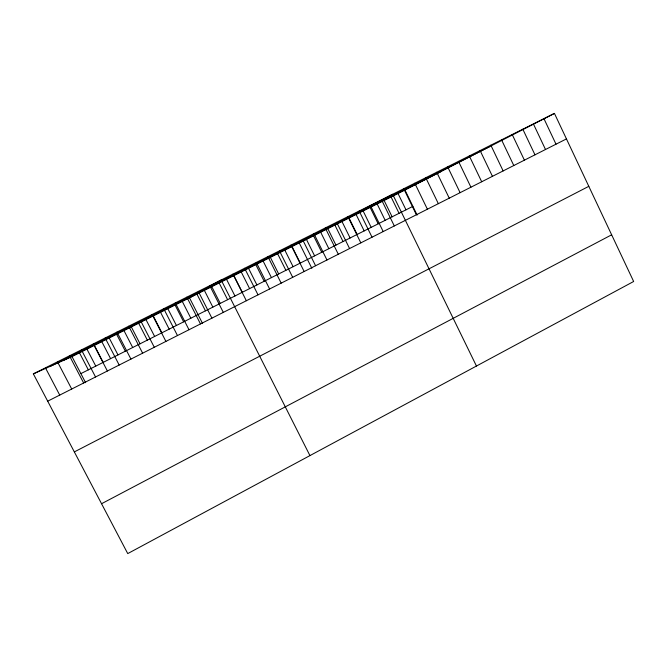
<?xml version="1.0" encoding="UTF-8"?>
<svg xmlns="http://www.w3.org/2000/svg" width="667" height="667" viewBox="0 0 667 667"><rect width="100%" height="100%" fill="white"/><g stroke="black" fill="none" stroke-linecap="round" stroke-linejoin="round"><path stroke-width="1" d="M101.551 503.727L611.647 234.809M74.337 451.909L588.803 186.335M33.35 373.879L72.003 356.595L404.961 190.045L554.435 113.407L633.65 281.491L127.747 553.593L33.35 373.879L554.435 113.407M47.691 401.175L566.458 138.911M80.882 373.612L412.898 206.353M50.434 366.241L489.611 146.648M62.94 360.647L440.92 171.611M45.439 367.834L59.722 395.089M72.003 356.595L85.609 382.691M69.476 355.819L83.642 382.991M57.479 361.814L71.703 389.028M94.389 345.398L103.202 362.373M93.322 343.897L107.379 370.994M86.943 349.116L95.773 366.108M81.424 349.85L95.539 376.98M79.49 352.851L88.336 369.86M109.221 337.977L117.984 354.919M105.169 337.977L119.176 365.032M101.818 341.679L110.597 358.638M131.332 326.922L140.028 343.813M128.739 326.196L142.63 353.177M123.979 330.599L132.7 347.507M116.975 332.074L130.932 359.088M116.608 334.284L125.354 351.209M153.277 315.941L161.914 332.791M152.118 314.507L165.908 341.404M145.981 319.593L154.636 336.46M140.445 320.343L154.294 347.282M138.661 323.253L147.34 340.128M175.313 302.918L188.994 329.731M175.062 305.044L183.633 321.844M167.817 308.671L176.413 325.488M163.74 308.704L177.472 335.559M160.555 312.298L169.176 329.131M202.585 323.545L189.495 297.824L221.169 279.99L309.938 455.603M186.843 297.148L200.475 323.929M182.283 301.426L190.845 318.217M211.773 286.677L220.243 303.41M209.772 285.693L223.303 312.389M204.369 290.387L212.856 307.128M198.332 291.412L211.914 318.151M196.94 294.097L205.453 310.855M233.884 275.621L242.296 292.296M232.925 274.12L246.348 300.742M226.53 279.298L234.959 295.99M219.16 282.983L227.614 299.691M255.828 264.641L264.174 281.274M248.533 268.292L256.903 284.942M244.631 268.267L258.004 294.847M241.221 271.953L249.608 288.611M270.368 257.37L278.673 273.97M267.901 256.637L281.166 283.133M263.106 261.005L271.436 277.622M256.286 262.439L269.61 288.978M292.038 246.532L300.292 263.081M290.987 245.089L304.152 271.519M284.834 250.133L293.105 266.7M279.465 250.85L292.688 277.314M277.614 253.752L285.901 270.335M313.899 233.642L326.963 259.988M313.557 235.768L321.744 252.276M306.403 239.345L314.607 255.87M302.468 239.353L315.583 265.741M311.848 268.292L299.233 242.938L392.663 194.272L476.455 366.041M334.909 225.087L343.038 241.546M327.805 228.639L335.951 245.114M325.279 227.956L338.294 254.252M320.685 232.199L328.856 248.691M356.103 214.482L364.174 230.899M349.058 218.009L357.145 234.442M347.916 216.633L360.83 242.863M341.988 221.544L350.1 237.994M336.627 222.286L349.583 248.549M370.377 205.411L383.192 231.557M370.152 207.462L378.181 223.845M363.14 210.972L371.185 227.372M359.171 211.014L372.036 237.202M391.087 196.99L399.066 213.323M384.125 200.467L392.121 216.825M381.541 199.825L394.305 225.938M377.147 203.96L385.159 220.327M414.782 183.217L427.397 209.213M404.961 190.045L417.133 215.049M403.743 188.736L416.408 214.766M398.032 193.513L405.986 209.838M425.771 177.722L438.344 203.677M447.632 166.8L460.105 192.671M436.718 172.244L449.241 198.166M469.318 155.953L481.699 181.757M458.496 161.364L470.927 187.202M490.845 145.198L503.135 170.919M480.098 150.567L492.438 176.33M512.206 134.517L524.404 160.172M501.542 139.845L513.79 165.533M533.4 123.92L545.506 149.5M522.82 129.206L534.976 154.827M543.938 118.651L556.003 144.189"/></g></svg>
